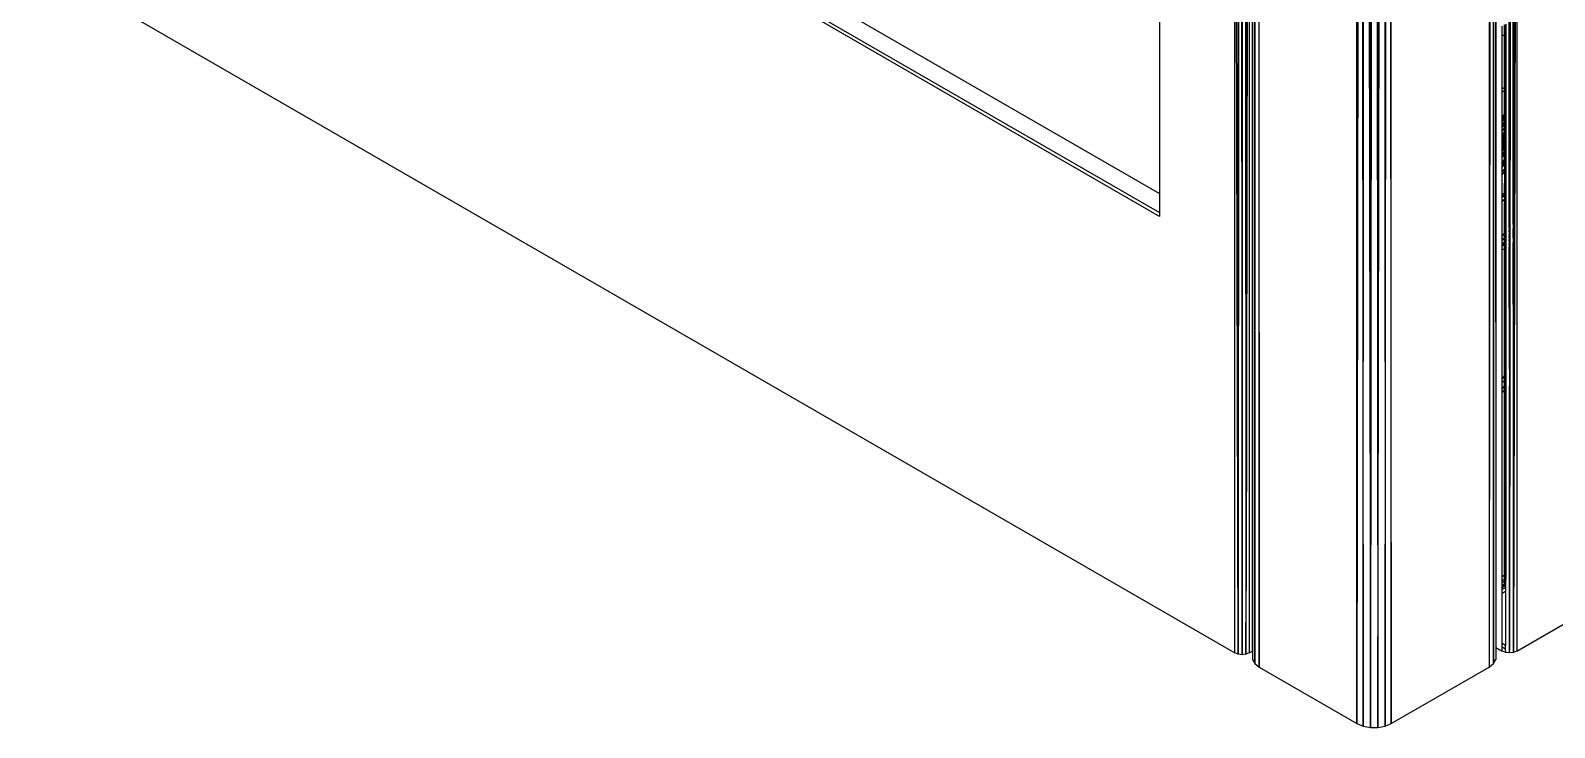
# Model space of a CAD drawing. Header units: inches. Extents: x 17 to 4615, y 5 to 3256.
# Drawn here: x 2554.7 to 2881, y 1524.2 to 1673.3 of the extents above; entities that cross this region are included whole.
import ezdxf

# ---------------------------------------------------------------- set-up
doc = ezdxf.new("R2010")
doc.units = ezdxf.units.IN
doc.header["$MEASUREMENT"] = 0

msp = doc.modelspace()

# ---------------------------------------------------------------- linework, layer by layer
for p, q in [((2838.69, 1525.02), (2838.69, 2259.86)), ((2839.42, 2259.44), (2838.69, 1525.02)), ((2839.42, 2259.44), (2840.01, 1524.46)), ((2840.01, 1524.46), (2840.3, 2258.93)), ((2840.3, 2258.93), (2841.55, 1524.17)), ((2841.55, 1524.17), (2841.3, 2258.36)), ((2842.37, 2257.74), (2841.55, 1524.17)), ((2842.37, 2257.74), (2843.18, 1524.17)), ((2843.43, 2257.13), (2843.18, 1524.17)), ((2843.18, 1524.17), (2844.43, 2256.55)), ((2844.43, 2256.55), (2844.73, 1524.46)), ((2844.73, 1524.46), (2845.31, 2256.04)), ((2845.31, 2256.04), (2846.04, 1525.02)), ((2846.04, 1525.02), (2846.04, 2255.62)), ((2814.93, 2241.59), (2814.92, 1553.51)), ((2816.3, 1540.5), (2816.24, 2242.66)), ((2816.3, 1540.5), (2816.65, 2242.94)), ((2816.34, 2242.63), (2816.3, 1540.5)), ((2816.65, 2242.94), (2816.8, 1537.86)), ((2816.8, 1537.86), (2817.14, 2243.29)), ((2817.18, 2243.33), (2817.76, 1537.1)), ((2817.76, 1537.1), (2817.76, 2243.53)), ((2866.97, 2243.53), (2866.97, 1537.1)), ((2867.58, 2243.18), (2866.97, 1537.1)), ((2867.58, 2243.18), (2867.93, 1537.86)), ((2867.93, 1537.86), (2868.07, 2242.9)), ((2868.07, 2242.9), (2868.43, 1541.32)), ((2868.39, 2242.72), (2868.43, 1541.32)), ((2868.5, 2242.65), (2868.43, 1541.32)), ((2813.24, 1539.85), (2813.23, 2240.68)), ((2813.65, 2240.84), (2813.24, 1539.85)), ((2813.65, 2240.84), (2814.08, 1539.75)), ((2814.08, 1539.75), (2814.51, 2241.29)), ((2814.08, 2241.04), (2814.08, 1539.75)), ((2814.51, 2241.29), (2814.92, 1553.51)), ((2812.85, 2228.86), (2813.24, 1539.85)), ((2814.95, 1553.49), (2815.32, 2230.28)), ((2872.59, 2229.27), (2872.2, 1540.25)), ((2871.82, 2183.17), (2871.36, 1540.83)), ((2872.91, 1540.53), (3519.63, 1913.91)), ((2815.64, 1891.22), (2814.95, 1553.49)), ((2815.64, 1891.22), (2815.64, 1540.12)), ((2872.91, 1851.81), (2872.2, 1540.25)), ((2872.91, 1851.81), (2872.91, 1540.53)), ((2812.53, 1540.12), (2812.53, 1820.28)), ((2813.24, 1539.85), (2812.53, 1820.28)), ((2571.54, 1768.25), (2796.4, 1638.43)), ((2796.4, 1633.53), (2570.84, 1763.76)), ((2571.54, 1764.17), (2796.4, 1634.35)), ((2554.72, 1688.97), (2812.53, 1540.12)), ((2796.4, 1676.8), (2796.4, 1638.43)), ((2869.8, 1672.39), (2869.8, 1674.27)), ((2870.25, 1672.14), (2870.24, 1674.53)), ((2870.44, 1674.64), (2870.44, 1672.02)), ((2870.52, 1674.68), (2870.52, 1671.98)), ((2871.28, 1671.54), (2871.28, 1675.12)), ((2871.36, 1675.17), (2871.36, 1671.5)), ((2872.12, 1671.05), (2872.12, 1675.61)), ((2872.2, 1671.01), (2872.2, 1675.66)), ((2870.25, 1672.14), (2869.8, 1672.39)), ((2869.8, 1660.88), (2869.8, 1672.39)), ((2870.3, 1672.11), (2870.25, 1672.14)), ((2870.27, 1661.15), (2870.25, 1672.14)), ((2870.44, 1672.02), (2870.3, 1672.11)), ((2870.3, 1661.17), (2870.3, 1672.11)), ((2870.52, 1671.98), (2870.44, 1672.02)), ((2870.44, 1672.02), (2870.45, 1661.26)), ((2870.52, 1671.98), (2870.52, 1661.29)), ((2871.28, 1661.74), (2871.28, 1671.54)), ((2871.36, 1671.5), (2871.28, 1671.54)), ((2871.36, 1671.5), (2871.36, 1661.78)), ((2872.2, 1671.01), (2872.12, 1671.05)), ((2872.13, 1662.22), (2872.12, 1671.05)), ((2872.2, 1662.27), (2872.2, 1671.01)), ((2870.27, 1661.15), (2869.8, 1660.88)), ((2869.8, 1660.23), (2869.8, 1660.88)), ((2870.3, 1661.17), (2870.27, 1661.15)), ((2870.27, 1660.5), (2870.27, 1661.15)), ((2870.45, 1661.26), (2870.3, 1661.17)), ((2870.3, 1660.51), (2870.3, 1661.17)), ((2870.52, 1661.29), (2870.45, 1661.26)), ((2870.45, 1661.26), (2870.45, 1660.6)), ((2870.52, 1661.29), (2870.52, 1660.64)), ((2871.36, 1661.78), (2871.28, 1661.74)), ((2871.28, 1661.08), (2871.28, 1661.74)), ((2871.28, 1661.08), (2871.36, 1661.13)), ((2871.29, 1656.88), (2871.28, 1661.08)), ((2871.36, 1661.78), (2871.36, 1661.13)), ((2871.36, 1661.13), (2871.36, 1656.98)), ((2872.2, 1662.27), (2872.13, 1662.22)), ((2872.13, 1661.57), (2872.13, 1662.22)), ((2872.13, 1661.57), (2872.2, 1661.61)), ((2872.13, 1658.09), (2872.13, 1661.57)), ((2872.2, 1661.61), (2872.2, 1662.27)), ((2872.2, 1658.19), (2872.2, 1661.61)), ((2869.8, 1660.23), (2870.27, 1660.5)), ((2869.8, 1654.74), (2869.8, 1660.23)), ((2870.27, 1660.5), (2870.3, 1660.51)), ((2870.3, 1655.46), (2870.27, 1660.5)), ((2870.3, 1660.51), (2870.45, 1660.6)), ((2870.3, 1655.46), (2870.3, 1660.51)), ((2870.45, 1660.6), (2870.52, 1660.64)), ((2870.45, 1660.6), (2870.45, 1655.68)), ((2870.52, 1660.64), (2870.52, 1655.77)), ((2872.13, 1658.09), (2872.2, 1658.19)), ((2872.2, 1658.11), (2872.13, 1658.01)), ((2872.13, 1658.01), (2872.13, 1658.09)), ((2872.13, 1657.38), (2872.13, 1658.01)), ((2872.13, 1657.38), (2872.2, 1657.48)), ((2872.2, 1658.11), (2872.2, 1658.19)), ((2872.2, 1657.48), (2872.2, 1658.11)), ((2872.2, 1657.24), (2872.2, 1657.48)), ((2869.8, 1654.74), (2870.28, 1655.43)), ((2870.28, 1655.34), (2869.8, 1654.64)), ((2869.8, 1654.64), (2869.8, 1654.74)), ((2869.8, 1654.04), (2870.28, 1654.73)), ((2869.8, 1654.04), (2869.8, 1654.64)), ((2869.8, 1653.8), (2870.28, 1654.49)), ((2870.28, 1655.43), (2870.3, 1655.46)), ((2870.3, 1655.36), (2870.28, 1655.43)), ((2870.3, 1655.36), (2870.28, 1655.34)), ((2870.28, 1654.73), (2870.28, 1655.34)), ((2870.28, 1654.73), (2870.45, 1654.98)), ((2870.28, 1654.49), (2870.45, 1654.74)), ((2870.28, 1654.49), (2870.28, 1654.73)), ((2870.29, 1653.89), (2870.28, 1654.49)), ((2870.3, 1655.46), (2870.45, 1655.68)), ((2870.45, 1655.59), (2870.3, 1655.36)), ((2870.45, 1655.68), (2870.52, 1655.77)), ((2870.52, 1655.68), (2870.45, 1655.59)), ((2870.45, 1655.68), (2870.45, 1655.59)), ((2870.45, 1655.59), (2870.45, 1654.98)), ((2870.45, 1654.98), (2870.52, 1655.07)), ((2870.45, 1654.98), (2870.45, 1654.74)), ((2870.45, 1654.74), (2870.52, 1654.82)), ((2870.45, 1654.74), (2870.45, 1654.13)), ((2870.52, 1654.22), (2870.45, 1654.13)), ((2870.52, 1655.77), (2870.52, 1655.68)), ((2870.52, 1655.68), (2870.52, 1655.07)), ((2870.52, 1655.07), (2870.52, 1654.82)), ((2870.52, 1654.82), (2870.52, 1654.22)), ((2870.52, 1654.22), (2870.52, 1653.59)), ((2871.29, 1656.88), (2871.36, 1656.98)), ((2871.36, 1656.89), (2871.29, 1656.79)), ((2871.29, 1656.79), (2871.29, 1656.88)), ((2871.29, 1656.17), (2871.29, 1656.79)), ((2871.29, 1656.17), (2871.36, 1656.27)), ((2871.29, 1655.93), (2871.29, 1656.17)), ((2871.29, 1655.93), (2871.36, 1656.03)), ((2871.29, 1655.34), (2871.29, 1655.93)), ((2871.36, 1655.44), (2871.29, 1655.34)), ((2871.29, 1654.7), (2871.29, 1655.34)), ((2871.29, 1654.7), (2871.36, 1654.8)), ((2871.29, 1653.95), (2871.29, 1654.7)), ((2871.36, 1656.98), (2871.36, 1656.89)), ((2871.36, 1656.89), (2871.36, 1656.27)), ((2871.36, 1656.27), (2871.36, 1656.03)), ((2871.36, 1656.03), (2871.36, 1655.44)), ((2871.36, 1655.44), (2871.36, 1654.8)), ((2871.36, 1654.8), (2871.36, 1654.06)), ((2872.13, 1657.15), (2872.13, 1657.38)), ((2872.13, 1657.15), (2872.2, 1657.24)), ((2872.13, 1656.56), (2872.13, 1657.15)), ((2872.2, 1656.66), (2872.13, 1656.56)), ((2872.13, 1655.91), (2872.13, 1656.56)), ((2872.13, 1655.91), (2872.2, 1656.01)), ((2872.13, 1655.18), (2872.13, 1655.91)), ((2872.13, 1655.18), (2872.2, 1655.28)), ((2872.13, 1654.42), (2872.13, 1655.18)), ((2872.2, 1654.51), (2872.13, 1654.42)), ((2872.13, 1654.07), (2872.13, 1654.42)), ((2872.13, 1654.07), (2872.2, 1654.16)), ((2872.2, 1656.66), (2872.2, 1657.24)), ((2872.2, 1656.01), (2872.2, 1656.66)), ((2872.2, 1655.28), (2872.2, 1656.01)), ((2872.2, 1654.51), (2872.2, 1655.28)), ((2872.2, 1654.16), (2872.2, 1654.51)), ((2872.2, 1654.04), (2872.2, 1654.16)), ((2869.8, 1653.8), (2869.8, 1654.04)), ((2870.29, 1653.89), (2869.8, 1653.18)), ((2869.8, 1653.18), (2869.8, 1653.8)), ((2869.8, 1652.56), (2870.29, 1653.26)), ((2869.8, 1652.56), (2869.8, 1653.18)), ((2869.8, 1651.79), (2869.8, 1652.56)), ((2869.8, 1651.79), (2870.29, 1652.5)), ((2869.8, 1651.17), (2869.8, 1651.79)), ((2869.8, 1650.71), (2870.29, 1651.42)), ((2869.8, 1650.57), (2870.29, 1651.28)), ((2869.8, 1651.17), (2869.92, 1651.23)), ((2869.92, 1651.23), (2869.8, 1651.07)), ((2869.8, 1651.07), (2869.8, 1651.17)), ((2869.8, 1650.71), (2869.8, 1651.07)), ((2870.29, 1651.77), (2869.92, 1651.23)), ((2869.92, 1651.23), (2870.29, 1651.45)), ((2870.19, 1650.73), (2870.29, 1650.89)), ((2870.45, 1654.13), (2870.29, 1653.89)), ((2870.29, 1653.26), (2870.29, 1653.89)), ((2870.29, 1653.26), (2870.45, 1653.5)), ((2870.29, 1652.5), (2870.29, 1653.26)), ((2870.29, 1652.5), (2870.45, 1652.74)), ((2870.29, 1651.77), (2870.29, 1652.5)), ((2870.46, 1652.01), (2870.29, 1651.77)), ((2870.29, 1651.45), (2870.29, 1651.77)), ((2870.29, 1651.28), (2870.46, 1651.52)), ((2870.29, 1651.45), (2870.33, 1651.47)), ((2870.29, 1651.42), (2870.29, 1651.45)), ((2870.29, 1651.28), (2870.29, 1651.42)), ((2870.29, 1650.89), (2870.29, 1651.28)), ((2870.29, 1650.89), (2870.46, 1651.13)), ((2870.46, 1650.89), (2870.29, 1650.79)), ((2870.46, 1650.89), (2870.29, 1650.65)), ((2870.29, 1650.79), (2870.29, 1650.89)), ((2870.33, 1651.47), (2870.46, 1651.65)), ((2870.33, 1651.47), (2870.46, 1651.52)), ((2870.45, 1654.13), (2870.45, 1653.5)), ((2870.45, 1653.5), (2870.52, 1653.59)), ((2870.45, 1653.5), (2870.45, 1652.74)), ((2870.45, 1652.74), (2870.52, 1652.83)), ((2870.45, 1652.74), (2870.46, 1652.01)), ((2870.52, 1652.09), (2870.46, 1652.01)), ((2870.46, 1652.01), (2870.46, 1651.65)), ((2870.46, 1651.65), (2870.52, 1651.74)), ((2870.46, 1651.65), (2870.46, 1651.54)), ((2870.46, 1651.54), (2870.52, 1651.58)), ((2870.46, 1651.52), (2870.46, 1651.54)), ((2870.46, 1651.52), (2870.46, 1651.13)), ((2870.46, 1651.13), (2870.52, 1651.21)), ((2870.46, 1651.13), (2870.46, 1650.89)), ((2870.52, 1650.98), (2870.46, 1650.89)), ((2870.52, 1650.92), (2870.46, 1650.89)), ((2870.46, 1650.89), (2870.46, 1650.57)), ((2870.52, 1653.59), (2870.52, 1652.83)), ((2870.52, 1652.83), (2870.52, 1652.09)), ((2870.52, 1652.09), (2870.52, 1651.74)), ((2870.52, 1651.58), (2870.52, 1651.74)), ((2870.52, 1651.58), (2870.52, 1651.21)), ((2870.52, 1651.21), (2870.52, 1650.98)), ((2870.52, 1650.98), (2870.52, 1650.92)), ((2870.52, 1650.92), (2870.52, 1650.65)), ((2871.29, 1653.95), (2871.36, 1654.06)), ((2871.29, 1653.2), (2871.29, 1653.95)), ((2871.36, 1653.3), (2871.29, 1653.2)), ((2871.29, 1652.85), (2871.29, 1653.2)), ((2871.29, 1652.85), (2871.36, 1652.95)), ((2871.29, 1652.72), (2871.29, 1652.85)), ((2871.29, 1652.72), (2871.36, 1652.82)), ((2871.29, 1652.34), (2871.29, 1652.72)), ((2871.29, 1652.34), (2871.36, 1652.44)), ((2871.29, 1652.09), (2871.29, 1652.34)), ((2871.36, 1652.18), (2871.29, 1652.09)), ((2871.29, 1652.02), (2871.29, 1652.09)), ((2871.29, 1652.02), (2871.36, 1652.06)), ((2871.29, 1651.76), (2871.29, 1652.02)), ((2871.36, 1651.86), (2871.29, 1651.76)), ((2871.29, 1651.52), (2871.29, 1651.76)), ((2871.29, 1651.52), (2871.36, 1651.62)), ((2871.29, 1651.37), (2871.29, 1651.52)), ((2871.36, 1651.41), (2871.29, 1651.37)), ((2871.29, 1651.02), (2871.29, 1651.37)), ((2871.29, 1651.02), (2871.36, 1651.11)), ((2871.29, 1650.8), (2871.29, 1651.02)), ((2871.36, 1654.06), (2871.36, 1653.3)), ((2871.36, 1653.3), (2871.36, 1652.95)), ((2871.36, 1652.95), (2871.36, 1652.82)), ((2871.36, 1652.82), (2871.36, 1652.44)), ((2871.36, 1652.44), (2871.36, 1652.18)), ((2871.36, 1652.18), (2871.36, 1652.06)), ((2871.36, 1652.06), (2871.36, 1651.86)), ((2871.36, 1651.86), (2871.36, 1651.62)), ((2871.36, 1651.41), (2871.36, 1651.62)), ((2871.36, 1651.41), (2871.36, 1651.11)), ((2871.36, 1651.11), (2871.36, 1650.84)), ((2872.13, 1653.94), (2872.13, 1654.07)), ((2872.13, 1653.94), (2872.2, 1654.04)), ((2872.13, 1653.57), (2872.13, 1653.94)), ((2872.13, 1653.57), (2872.2, 1653.67)), ((2872.13, 1653.29), (2872.13, 1653.57)), ((2872.2, 1653.39), (2872.13, 1653.29)), ((2872.13, 1652.98), (2872.13, 1653.29)), ((2872.2, 1653.07), (2872.13, 1652.98)), ((2872.13, 1652.73), (2872.13, 1652.98)), ((2872.13, 1652.73), (2872.2, 1652.83)), ((2872.13, 1652.58), (2872.13, 1652.73)), ((2872.2, 1652.68), (2872.13, 1652.58)), ((2872.13, 1652.51), (2872.13, 1652.58)), ((2872.13, 1652.51), (2872.2, 1652.55)), ((2872.13, 1652.23), (2872.13, 1652.51)), ((2872.13, 1652.23), (2872.2, 1652.33)), ((2872.13, 1651.86), (2872.13, 1652.23)), ((2872.13, 1651.86), (2872.2, 1651.95)), ((2872.2, 1651.9), (2872.13, 1651.86)), ((2872.2, 1651.87), (2872.13, 1651.77)), ((2872.13, 1651.77), (2872.13, 1651.86)), ((2872.13, 1651.39), (2872.13, 1651.77)), ((2872.2, 1651.48), (2872.13, 1651.39)), ((2872.13, 1651.29), (2872.13, 1651.39)), ((2872.2, 1651.32), (2872.13, 1651.29)), ((2872.13, 1651.11), (2872.13, 1651.29)), ((2872.13, 1651.11), (2872.2, 1651.15)), ((2872.13, 1651.02), (2872.13, 1651.11)), ((2872.2, 1651.06), (2872.13, 1651.02)), ((2872.13, 1650.94), (2872.2, 1651.06)), ((2872.13, 1650.94), (2872.13, 1651.02)), ((2872.2, 1650.99), (2872.13, 1650.9)), ((2872.13, 1650.9), (2872.13, 1650.94)), ((2872.13, 1650.63), (2872.13, 1650.9)), ((2872.2, 1653.67), (2872.2, 1654.04)), ((2872.2, 1653.39), (2872.2, 1653.67)), ((2872.2, 1653.07), (2872.2, 1653.39)), ((2872.2, 1652.83), (2872.2, 1653.07)), ((2872.2, 1652.68), (2872.2, 1652.83)), ((2872.2, 1652.55), (2872.2, 1652.68)), ((2872.2, 1652.33), (2872.2, 1652.55)), ((2872.2, 1651.95), (2872.2, 1652.33)), ((2872.2, 1651.9), (2872.2, 1651.95)), ((2872.2, 1651.87), (2872.2, 1651.9)), ((2872.2, 1651.48), (2872.2, 1651.87)), ((2872.2, 1651.32), (2872.2, 1651.48)), ((2872.2, 1651.15), (2872.2, 1651.32)), ((2872.2, 1651.06), (2872.2, 1651.15)), ((2872.2, 1650.99), (2872.2, 1651.06)), ((2872.2, 1650.67), (2872.2, 1650.99)), ((2869.8, 1650.17), (2870.19, 1650.73)), ((2870.19, 1650.73), (2869.8, 1650.51)), ((2869.8, 1650.57), (2869.8, 1650.71)), ((2870.29, 1650.65), (2869.8, 1649.94)), ((2869.8, 1650.51), (2869.8, 1650.57)), ((2869.8, 1650.17), (2869.8, 1650.51)), ((2869.8, 1649.94), (2869.8, 1650.17)), ((2870.17, 1650.15), (2869.8, 1649.94)), ((2869.8, 1649.76), (2869.8, 1649.94)), ((2869.8, 1649.38), (2870.14, 1649.87)), ((2869.8, 1649.76), (2869.96, 1649.85)), ((2869.8, 1649.67), (2869.8, 1649.76)), ((2869.86, 1649.7), (2869.8, 1649.67)), ((2869.86, 1649.7), (2869.8, 1649.63)), ((2869.8, 1649.63), (2869.8, 1649.67)), ((2869.8, 1649.38), (2869.8, 1649.63)), ((2869.8, 1649.29), (2869.8, 1649.38)), ((2869.8, 1649.29), (2869.89, 1649.34)), ((2869.89, 1649.34), (2869.8, 1649.21)), ((2869.8, 1649.21), (2869.8, 1649.29)), ((2869.8, 1649.08), (2870.03, 1649.21)), ((2869.8, 1648.89), (2870.03, 1649.21)), ((2869.8, 1649.08), (2869.8, 1649.21)), ((2869.8, 1648.89), (2870.2, 1649.12)), ((2869.8, 1648.89), (2869.8, 1649.08)), ((2870.2, 1648.98), (2869.8, 1648.4)), ((2869.8, 1648.78), (2870.07, 1648.94)), ((2869.8, 1648.78), (2869.8, 1648.89)), ((2869.8, 1648.75), (2870.03, 1648.88)), ((2869.8, 1648.55), (2870.03, 1648.88)), ((2869.8, 1648.75), (2869.8, 1648.78)), ((2869.8, 1648.55), (2869.8, 1648.75)), ((2870.3, 1648.74), (2869.8, 1648.03)), ((2869.8, 1648.4), (2869.8, 1648.55)), ((2869.8, 1648.03), (2869.8, 1648.4)), ((2869.8, 1647.58), (2870.3, 1648.3)), ((2870.3, 1648.23), (2869.8, 1647.52)), ((2869.8, 1647.58), (2869.8, 1648.03)), ((2870.14, 1649.87), (2869.86, 1649.7)), ((2869.96, 1649.85), (2869.86, 1649.7)), ((2870.29, 1649.92), (2869.89, 1649.34)), ((2869.89, 1649.34), (2870.29, 1649.57)), ((2870.17, 1650.15), (2869.96, 1649.85)), ((2869.96, 1649.85), (2870.24, 1650.01)), ((2870.03, 1649.21), (2870.29, 1649.57)), ((2870.03, 1649.21), (2870.29, 1649.36)), ((2870.03, 1648.88), (2870.2, 1648.98)), ((2870.03, 1648.88), (2870.07, 1648.94)), ((2870.07, 1648.94), (2870.2, 1649.12)), ((2870.07, 1648.94), (2870.24, 1649.04)), ((2870.14, 1649.87), (2870.24, 1650.01)), ((2870.29, 1649.96), (2870.14, 1649.87)), ((2870.29, 1650.33), (2870.17, 1650.15)), ((2870.29, 1650.22), (2870.17, 1650.15)), ((2870.29, 1650.79), (2870.19, 1650.73)), ((2870.2, 1649.12), (2870.29, 1649.25)), ((2870.2, 1649.12), (2870.29, 1649.17)), ((2870.24, 1649.04), (2870.2, 1648.98)), ((2870.2, 1648.98), (2870.29, 1649.03)), ((2870.24, 1650.01), (2870.29, 1650.04)), ((2870.29, 1649.11), (2870.24, 1649.04)), ((2870.24, 1649.04), (2870.29, 1649.07)), ((2870.29, 1650.65), (2870.29, 1650.79)), ((2870.29, 1650.33), (2870.29, 1650.65)), ((2870.46, 1650.57), (2870.29, 1650.33)), ((2870.29, 1650.22), (2870.29, 1650.33)), ((2870.46, 1650.32), (2870.29, 1650.22)), ((2870.29, 1650.09), (2870.46, 1650.32)), ((2870.29, 1650.09), (2870.29, 1650.22)), ((2870.29, 1650.04), (2870.46, 1650.14)), ((2870.29, 1650.04), (2870.29, 1650.09)), ((2870.29, 1649.96), (2870.29, 1650.04)), ((2870.33, 1649.98), (2870.29, 1649.96)), ((2870.29, 1649.96), (2870.29, 1649.92)), ((2870.29, 1649.57), (2870.29, 1649.92)), ((2870.29, 1649.57), (2870.46, 1649.82)), ((2870.29, 1649.57), (2870.46, 1649.67)), ((2870.29, 1649.36), (2870.29, 1649.57)), ((2870.29, 1649.36), (2870.43, 1649.44)), ((2870.29, 1649.25), (2870.43, 1649.44)), ((2870.29, 1649.25), (2870.29, 1649.36)), ((2870.29, 1649.17), (2870.29, 1649.25)), ((2870.29, 1649.17), (2870.36, 1649.21)), ((2870.36, 1649.21), (2870.29, 1649.11)), ((2870.29, 1649.11), (2870.29, 1649.17)), ((2870.29, 1649.07), (2870.46, 1649.16)), ((2870.29, 1649.03), (2870.46, 1649.12)), ((2870.29, 1649.07), (2870.29, 1649.11)), ((2870.29, 1649.03), (2870.29, 1649.07)), ((2870.3, 1648.74), (2870.29, 1649.03)), ((2870.46, 1648.98), (2870.3, 1648.74)), ((2870.3, 1648.3), (2870.3, 1648.74)), ((2870.3, 1648.3), (2870.46, 1648.53)), ((2870.46, 1648.47), (2870.3, 1648.23)), ((2870.3, 1648.23), (2870.3, 1648.3)), ((2870.3, 1647.45), (2870.3, 1648.23)), ((2870.3, 1647.45), (2870.46, 1647.68)), ((2870.46, 1650.14), (2870.33, 1649.98)), ((2870.46, 1650.05), (2870.33, 1649.98)), ((2870.46, 1649.35), (2870.36, 1649.21)), ((2870.36, 1649.21), (2870.46, 1649.26)), ((2870.43, 1649.44), (2870.46, 1649.46)), ((2870.52, 1650.65), (2870.46, 1650.57)), ((2870.46, 1650.57), (2870.46, 1650.32)), ((2870.46, 1650.32), (2870.52, 1650.41)), ((2870.52, 1650.35), (2870.46, 1650.32)), ((2870.46, 1650.32), (2870.46, 1650.14)), ((2870.52, 1650.24), (2870.46, 1650.14)), ((2870.46, 1650.14), (2870.52, 1650.17)), ((2870.46, 1650.14), (2870.46, 1650.05)), ((2870.52, 1650.08), (2870.46, 1650.05)), ((2870.46, 1650.05), (2870.46, 1649.82)), ((2870.46, 1649.82), (2870.52, 1649.9)), ((2870.46, 1649.82), (2870.46, 1649.67)), ((2870.46, 1649.67), (2870.52, 1649.7)), ((2870.46, 1649.67), (2870.46, 1649.46)), ((2870.46, 1649.46), (2870.52, 1649.56)), ((2870.46, 1649.46), (2870.52, 1649.49)), ((2870.46, 1649.46), (2870.46, 1649.35)), ((2870.52, 1649.43), (2870.46, 1649.35)), ((2870.46, 1649.35), (2870.46, 1649.26)), ((2870.46, 1649.26), (2870.52, 1649.3)), ((2870.46, 1649.26), (2870.46, 1649.16)), ((2870.46, 1649.16), (2870.52, 1649.19)), ((2870.46, 1649.12), (2870.52, 1649.16)), ((2870.46, 1649.16), (2870.46, 1649.12)), ((2870.46, 1649.12), (2870.46, 1648.98)), ((2870.52, 1649.06), (2870.46, 1648.98)), ((2870.46, 1648.98), (2870.46, 1648.53)), ((2870.46, 1648.53), (2870.52, 1648.61)), ((2870.52, 1648.55), (2870.46, 1648.47)), ((2870.46, 1648.53), (2870.46, 1648.47)), ((2870.46, 1648.47), (2870.46, 1647.68)), ((2870.46, 1647.68), (2870.52, 1647.77)), ((2870.46, 1647.68), (2870.46, 1647.54)), ((2870.52, 1647.62), (2870.46, 1647.54)), ((2870.52, 1650.65), (2870.52, 1650.41)), ((2870.52, 1650.41), (2870.52, 1650.35)), ((2870.52, 1650.35), (2870.52, 1650.24)), ((2870.52, 1650.24), (2870.52, 1650.17)), ((2870.52, 1650.17), (2870.52, 1650.08)), ((2870.52, 1650.08), (2870.52, 1649.9)), ((2870.52, 1649.9), (2870.52, 1649.7)), ((2870.52, 1649.7), (2870.52, 1649.56)), ((2870.52, 1649.56), (2870.52, 1649.49)), ((2870.52, 1649.49), (2870.52, 1649.43)), ((2870.52, 1649.43), (2870.52, 1649.3)), ((2870.52, 1649.3), (2870.52, 1649.19)), ((2870.52, 1649.19), (2870.52, 1649.16)), ((2870.52, 1649.16), (2870.52, 1649.06)), ((2870.52, 1649.06), (2870.52, 1648.61)), ((2870.52, 1648.61), (2870.52, 1648.55)), ((2870.52, 1648.55), (2870.52, 1647.77)), ((2870.52, 1647.77), (2870.52, 1647.62)), ((2870.52, 1647.62), (2870.52, 1647.25)), ((2871.36, 1650.84), (2871.29, 1650.8)), ((2871.29, 1650.66), (2871.29, 1650.8)), ((2871.29, 1650.66), (2871.36, 1650.76)), ((2871.29, 1650.62), (2871.29, 1650.66)), ((2871.29, 1650.62), (2871.36, 1650.66)), ((2871.29, 1650.62), (2871.29, 1650.53)), ((2871.36, 1650.57), (2871.29, 1650.53)), ((2871.29, 1650.17), (2871.29, 1650.53)), ((2871.36, 1650.27), (2871.29, 1650.17)), ((2871.29, 1650.17), (2871.36, 1650.19)), ((2871.29, 1650.17), (2871.29, 1649.94)), ((2871.29, 1649.94), (2871.36, 1649.98)), ((2871.29, 1649.75), (2871.29, 1649.94)), ((2871.36, 1649.78), (2871.29, 1649.67)), ((2871.29, 1649.75), (2871.32, 1649.76)), ((2871.29, 1649.67), (2871.29, 1649.75)), ((2871.29, 1649.64), (2871.36, 1649.68)), ((2871.29, 1649.64), (2871.29, 1649.67)), ((2871.29, 1649.61), (2871.29, 1649.64)), ((2871.29, 1649.61), (2871.36, 1649.64)), ((2871.29, 1648.87), (2871.29, 1649.61)), ((2871.29, 1648.87), (2871.36, 1648.97)), ((2871.29, 1648.76), (2871.29, 1648.87)), ((2871.36, 1648.85), (2871.29, 1648.76)), ((2871.29, 1648.37), (2871.29, 1648.76)), ((2871.36, 1648.46), (2871.29, 1648.37)), ((2871.29, 1647.28), (2871.29, 1648.37)), ((2871.32, 1649.76), (2871.36, 1649.82)), ((2871.32, 1649.76), (2871.36, 1649.78)), ((2871.36, 1650.84), (2871.36, 1650.76)), ((2871.36, 1650.76), (2871.36, 1650.66)), ((2871.36, 1650.66), (2871.36, 1650.57)), ((2871.36, 1650.57), (2871.36, 1650.27)), ((2871.36, 1650.27), (2871.36, 1650.19)), ((2871.36, 1650.19), (2871.36, 1649.98)), ((2871.36, 1649.98), (2871.36, 1649.82)), ((2871.36, 1649.82), (2871.36, 1649.78)), ((2871.36, 1649.78), (2871.36, 1649.68)), ((2871.36, 1649.68), (2871.36, 1649.64)), ((2871.36, 1649.64), (2871.36, 1648.97)), ((2871.36, 1648.97), (2871.36, 1648.85)), ((2871.36, 1648.85), (2871.36, 1648.46)), ((2871.36, 1648.46), (2871.36, 1647.38)), ((2872.13, 1650.63), (2872.2, 1650.67)), ((2872.13, 1650.43), (2872.13, 1650.63)), ((2872.13, 1650.43), (2872.2, 1650.47)), ((2872.13, 1650.23), (2872.13, 1650.43)), ((2872.13, 1650.23), (2872.2, 1650.27)), ((2872.13, 1650.13), (2872.13, 1650.23)), ((2872.13, 1650.13), (2872.2, 1650.17)), ((2872.13, 1650.09), (2872.13, 1650.13)), ((2872.13, 1650.09), (2872.2, 1650.13)), ((2872.13, 1649.99), (2872.13, 1650.09)), ((2872.2, 1650.08), (2872.13, 1649.99)), ((2872.14, 1649.58), (2872.13, 1649.99)), ((2872.2, 1649.68), (2872.14, 1649.58)), ((2872.14, 1648.47), (2872.14, 1649.58)), ((2872.2, 1648.56), (2872.14, 1648.47)), ((2872.14, 1648.3), (2872.14, 1648.47)), ((2872.2, 1648.39), (2872.14, 1648.3)), ((2872.14, 1647.92), (2872.14, 1648.3)), ((2872.14, 1647.92), (2872.2, 1648.01)), ((2872.14, 1647.39), (2872.14, 1647.92)), ((2872.2, 1650.47), (2872.2, 1650.67)), ((2872.2, 1650.27), (2872.2, 1650.47)), ((2872.2, 1650.17), (2872.2, 1650.27)), ((2872.2, 1650.13), (2872.2, 1650.17)), ((2872.2, 1650.08), (2872.2, 1650.13)), ((2872.2, 1649.68), (2872.2, 1650.08)), ((2872.2, 1648.56), (2872.2, 1649.68)), ((2872.2, 1648.39), (2872.2, 1648.56)), ((2872.2, 1648.01), (2872.2, 1648.39)), ((2872.2, 1647.48), (2872.2, 1648.01)), ((2869.8, 1647.52), (2869.8, 1647.58)), ((2869.8, 1646.75), (2869.8, 1647.52)), ((2869.8, 1646.75), (2870.3, 1647.45)), ((2870.3, 1647.3), (2869.8, 1646.58)), ((2870.3, 1646.94), (2869.8, 1646.23)), ((2869.8, 1646.58), (2869.8, 1646.75)), ((2869.8, 1646.23), (2869.8, 1646.58)), ((2869.8, 1645.18), (2869.8, 1646.23)), ((2870.3, 1645.89), (2869.8, 1645.18)), ((2870.3, 1645.7), (2869.8, 1644.99)), ((2869.8, 1644.56), (2870.3, 1645.28)), ((2869.8, 1644.99), (2869.8, 1645.18)), ((2869.8, 1644.56), (2869.8, 1644.99)), ((2869.8, 1644.03), (2870.3, 1644.75)), ((2869.8, 1644.03), (2869.8, 1644.56)), ((2870.46, 1647.54), (2870.3, 1647.3)), ((2870.3, 1647.3), (2870.3, 1647.45)), ((2870.3, 1646.94), (2870.3, 1647.3)), ((2870.46, 1647.17), (2870.3, 1646.94)), ((2870.3, 1645.89), (2870.3, 1646.94)), ((2870.46, 1646.11), (2870.3, 1645.89)), ((2870.46, 1645.92), (2870.3, 1645.7)), ((2870.3, 1645.7), (2870.3, 1645.89)), ((2870.3, 1645.28), (2870.3, 1645.7)), ((2870.3, 1645.28), (2870.46, 1645.51)), ((2870.3, 1644.75), (2870.3, 1645.28)), ((2870.3, 1644.75), (2870.46, 1644.97)), ((2870.31, 1643.73), (2870.3, 1644.75)), ((2870.46, 1647.54), (2870.46, 1647.17)), ((2870.52, 1647.25), (2870.46, 1647.17)), ((2870.46, 1647.17), (2870.46, 1646.11)), ((2870.52, 1646.19), (2870.46, 1646.11)), ((2870.46, 1646.11), (2870.46, 1645.92)), ((2870.52, 1646), (2870.46, 1645.92)), ((2870.46, 1645.92), (2870.46, 1645.51)), ((2870.46, 1645.51), (2870.52, 1645.59)), ((2870.46, 1645.51), (2870.46, 1644.97)), ((2870.46, 1644.97), (2870.52, 1645.05)), ((2870.46, 1644.97), (2870.46, 1643.95)), ((2870.52, 1647.25), (2870.52, 1646.19)), ((2870.52, 1646.19), (2870.52, 1646)), ((2870.52, 1646), (2870.52, 1645.59)), ((2870.52, 1645.59), (2870.52, 1645.05)), ((2870.52, 1645.05), (2870.52, 1644.03)), ((2871.36, 1647.38), (2871.29, 1647.28)), ((2871.29, 1647.1), (2871.29, 1647.28)), ((2871.36, 1647.2), (2871.29, 1647.1)), ((2871.29, 1646.71), (2871.29, 1647.1)), ((2871.29, 1646.71), (2871.36, 1646.8)), ((2871.29, 1646.17), (2871.29, 1646.71)), ((2871.29, 1646.17), (2871.36, 1646.27)), ((2871.29, 1645.13), (2871.29, 1646.17)), ((2871.29, 1645.13), (2871.36, 1645.22)), ((2871.29, 1644.59), (2871.29, 1645.13)), ((2871.29, 1644.59), (2871.36, 1644.68)), ((2871.3, 1638.51), (2871.29, 1644.59)), ((2871.36, 1647.38), (2871.36, 1647.2)), ((2871.36, 1647.2), (2871.36, 1646.8)), ((2871.36, 1646.8), (2871.36, 1646.27)), ((2871.36, 1646.27), (2871.36, 1645.22)), ((2871.36, 1645.22), (2871.36, 1644.68)), ((2871.36, 1644.68), (2871.36, 1638.55)), ((2872.14, 1647.39), (2872.2, 1647.48)), ((2872.14, 1646.32), (2872.14, 1647.39)), ((2872.14, 1646.32), (2872.2, 1646.41)), ((2872.14, 1645.8), (2872.14, 1646.32)), ((2872.14, 1645.8), (2872.2, 1645.89)), ((2872.14, 1639), (2872.14, 1645.8)), ((2872.2, 1646.41), (2872.2, 1647.48)), ((2872.2, 1645.89), (2872.2, 1646.41)), ((2872.2, 1639.03), (2872.2, 1645.89)), ((2869.8, 1643.02), (2869.8, 1644.03)), ((2869.8, 1643.02), (2870.31, 1643.73)), ((2869.8, 1642.44), (2870.31, 1643.17)), ((2869.8, 1642.44), (2869.8, 1643.02)), ((2869.8, 1638.51), (2869.8, 1642.44)), ((2870.3, 1638.22), (2870.31, 1643.17)), ((2870.31, 1643.73), (2870.46, 1643.95)), ((2870.31, 1643.17), (2870.31, 1643.73)), ((2870.31, 1643.17), (2870.46, 1643.39)), ((2870.46, 1643.95), (2870.52, 1644.03)), ((2870.46, 1643.95), (2870.46, 1643.39)), ((2870.46, 1643.39), (2870.52, 1643.47)), ((2870.46, 1643.39), (2870.46, 1638.03)), ((2870.52, 1644.03), (2870.52, 1643.47)), ((2870.52, 1643.47), (2870.52, 1638.06)), ((2796.4, 1638.43), (2796.4, 1634.35)), ((2869.8, 1638.51), (2870.3, 1638.22)), ((2869.8, 1637.94), (2869.8, 1638.51)), ((2870.3, 1638.22), (2869.8, 1637.94)), ((2869.8, 1637.6), (2869.8, 1637.94)), ((2870.3, 1637.93), (2869.8, 1637.6)), ((2870.32, 1637.9), (2869.8, 1637.6)), ((2870.3, 1638.22), (2870.3, 1637.93)), ((2870.46, 1638.03), (2870.3, 1637.93)), ((2870.38, 1637.93), (2870.3, 1637.93)), ((2870.32, 1637.9), (2870.3, 1637.93)), ((2870.38, 1637.93), (2870.32, 1637.9)), ((2870.32, 1637.26), (2870.32, 1637.9)), ((2870.46, 1637.98), (2870.38, 1637.93)), ((2870.46, 1637.93), (2870.38, 1637.93)), ((2870.52, 1638.06), (2870.46, 1638.03)), ((2870.46, 1638.03), (2870.46, 1637.98)), ((2870.52, 1638.01), (2870.46, 1637.98)), ((2870.46, 1637.98), (2870.46, 1637.93)), ((2870.52, 1637.92), (2870.46, 1637.93)), ((2870.46, 1637.93), (2870.46, 1637.34)), ((2870.52, 1638.06), (2870.52, 1638.01)), ((2870.52, 1638.01), (2870.52, 1637.92)), ((2870.52, 1637.92), (2870.52, 1637.37)), ((2871.36, 1638.55), (2871.3, 1638.51)), ((2871.3, 1638.46), (2871.3, 1638.51)), ((2871.36, 1638.5), (2871.3, 1638.46)), ((2871.3, 1638.26), (2871.3, 1638.46)), ((2871.3, 1638.26), (2871.36, 1638.29)), ((2871.3, 1637.82), (2871.3, 1638.26)), ((2871.3, 1637.82), (2871.36, 1637.86)), ((2871.3, 1637.65), (2871.3, 1637.82)), ((2871.36, 1638.55), (2871.36, 1638.5)), ((2871.36, 1638.5), (2871.36, 1638.29)), ((2871.36, 1638.29), (2871.36, 1637.86)), ((2871.36, 1637.86), (2871.36, 1637.61)), ((2872.2, 1639.03), (2872.14, 1639)), ((2872.14, 1638.95), (2872.14, 1639)), ((2872.2, 1638.98), (2872.14, 1638.95)), ((2872.14, 1638.75), (2872.14, 1638.95)), ((2872.14, 1638.75), (2872.2, 1638.78)), ((2872.14, 1638.31), (2872.14, 1638.75)), ((2872.14, 1638.31), (2872.2, 1638.34)), ((2872.14, 1638.06), (2872.14, 1638.31)), ((2872.14, 1638.06), (2872.2, 1638.1)), ((2872.14, 1637.16), (2872.14, 1638.06)), ((2872.2, 1638.98), (2872.2, 1639.03)), ((2872.2, 1638.78), (2872.2, 1638.98)), ((2872.2, 1638.34), (2872.2, 1638.78)), ((2872.2, 1638.1), (2872.2, 1638.34)), ((2872.2, 1637.13), (2872.2, 1638.1)), ((2869.8, 1636.96), (2869.8, 1637.6)), ((2869.8, 1636.96), (2870.32, 1637.26)), ((2869.8, 1636.71), (2870.3, 1637)), ((2869.8, 1636.71), (2869.8, 1636.96)), ((2869.8, 1629.23), (2869.8, 1636.71)), ((2870.3, 1637), (2870.32, 1637.01)), ((2870.32, 1636.55), (2870.3, 1637)), ((2870.3, 1636.43), (2870.32, 1636.44)), ((2870.3, 1629.94), (2870.3, 1636.43)), ((2870.33, 1629.99), (2870.3, 1636.43)), ((2870.32, 1637.26), (2870.46, 1637.34)), ((2870.32, 1637.01), (2870.32, 1637.26)), ((2870.32, 1637.01), (2870.46, 1637.09)), ((2870.32, 1636.55), (2870.36, 1636.76)), ((2870.32, 1636.44), (2870.32, 1636.55)), ((2870.46, 1636.52), (2870.32, 1636.44)), ((2870.36, 1636.76), (2870.46, 1636.88)), ((2870.36, 1636.76), (2870.46, 1636.82)), ((2870.46, 1637.34), (2870.52, 1637.37)), ((2870.46, 1637.34), (2870.46, 1637.09)), ((2870.46, 1637.09), (2870.52, 1637.13)), ((2870.46, 1637.09), (2870.46, 1636.88)), ((2870.46, 1636.88), (2870.52, 1636.94)), ((2870.46, 1636.88), (2870.46, 1636.82)), ((2870.46, 1636.82), (2870.52, 1636.85)), ((2870.46, 1636.82), (2870.46, 1636.52)), ((2870.52, 1636.55), (2870.46, 1636.52)), ((2870.46, 1636.52), (2870.47, 1630.19)), ((2870.52, 1637.37), (2870.52, 1637.13)), ((2870.52, 1637.13), (2870.52, 1636.94)), ((2870.52, 1636.94), (2870.52, 1636.85)), ((2870.52, 1636.85), (2870.52, 1636.55)), ((2870.52, 1636.55), (2870.52, 1630.26)), ((2871.36, 1637.61), (2871.3, 1637.65)), ((2871.3, 1637.58), (2871.3, 1637.65)), ((2871.3, 1637.58), (2871.36, 1637.61)), ((2871.3, 1637.41), (2871.3, 1637.58)), ((2871.3, 1637.41), (2871.36, 1637.45)), ((2871.3, 1637.31), (2871.3, 1637.41)), ((2871.36, 1637.34), (2871.3, 1637.31)), ((2871.3, 1637.01), (2871.3, 1637.31)), ((2871.36, 1637.04), (2871.3, 1637.01)), ((2871.3, 1636.83), (2871.3, 1637.01)), ((2871.3, 1636.83), (2871.36, 1636.79)), ((2871.3, 1631.39), (2871.3, 1636.83)), ((2871.36, 1637.61), (2871.36, 1637.45)), ((2871.36, 1637.45), (2871.36, 1637.34)), ((2871.36, 1637.34), (2871.36, 1637.04)), ((2871.36, 1637.04), (2871.36, 1636.79)), ((2871.36, 1636.79), (2871.36, 1631.47)), ((2872.2, 1637.13), (2872.14, 1637.16)), ((2872.14, 1636.34), (2872.14, 1637.16)), ((2872.14, 1636.34), (2872.2, 1636.31)), ((2872.15, 1632.6), (2872.14, 1636.34)), ((2872.2, 1636.31), (2872.2, 1637.13)), ((2872.2, 1632.68), (2872.2, 1636.31)), ((2796.4, 1634.35), (2796.4, 1633.53)), ((2871.3, 1631.39), (2871.36, 1631.47)), ((2871.33, 1630.61), (2871.3, 1631.39)), ((2871.36, 1631.47), (2871.36, 1630.65)), ((2872.15, 1632.6), (2872.2, 1632.68)), ((2872.15, 1631.81), (2872.15, 1632.6)), ((2872.2, 1631.86), (2872.15, 1631.81)), ((2872.15, 1631.81), (2872.15, 1630.95)), ((2872.2, 1631.86), (2872.2, 1632.68)), ((2872.2, 1631.02), (2872.2, 1631.86)), ((2869.8, 1629.23), (2870.3, 1629.94)), ((2869.8, 1628.53), (2869.8, 1629.23)), ((2869.8, 1628.53), (2869.92, 1628.6)), ((2869.8, 1627.73), (2869.8, 1628.53)), ((2870.3, 1629.13), (2869.92, 1628.6)), ((2869.92, 1628.6), (2870.3, 1628.79)), ((2870.3, 1629.94), (2870.33, 1629.99)), ((2870.3, 1629.13), (2870.3, 1629.94)), ((2870.34, 1629.19), (2870.3, 1629.13)), ((2870.3, 1628.79), (2870.3, 1629.13)), ((2870.3, 1628.79), (2870.34, 1628.81)), ((2870.3, 1628.02), (2870.3, 1628.79)), ((2870.34, 1628.04), (2870.3, 1628.02)), ((2870.33, 1629.99), (2870.47, 1630.19)), ((2870.34, 1629.19), (2870.33, 1629.99)), ((2870.47, 1629.38), (2870.34, 1629.19)), ((2870.34, 1628.81), (2870.34, 1629.19)), ((2870.34, 1628.81), (2870.47, 1628.88)), ((2870.34, 1628.04), (2870.34, 1628.81)), ((2870.47, 1628.12), (2870.34, 1628.04)), ((2870.34, 1627.88), (2870.47, 1628.07)), ((2870.34, 1627.88), (2870.34, 1628.04)), ((2870.47, 1630.19), (2870.52, 1630.26)), ((2870.47, 1630.19), (2870.47, 1629.38)), ((2870.52, 1629.45), (2870.47, 1629.38)), ((2870.47, 1629.38), (2870.47, 1628.88)), ((2870.47, 1628.88), (2870.52, 1628.9)), ((2870.47, 1628.88), (2870.47, 1628.12)), ((2870.52, 1628.14), (2870.47, 1628.12)), ((2870.47, 1628.07), (2870.47, 1628.12)), ((2870.47, 1628.07), (2870.47, 1626.68)), ((2870.52, 1630.26), (2870.52, 1629.45)), ((2870.52, 1629.45), (2870.52, 1628.9)), ((2870.52, 1628.9), (2870.52, 1628.14)), ((2870.52, 1628.14), (2870.52, 1626.71)), ((2871.33, 1630.61), (2871.3, 1630.57)), ((2871.33, 1629.77), (2871.3, 1630.57)), ((2871.3, 1629.73), (2871.33, 1629.77)), ((2871.33, 1629.28), (2871.3, 1629.73)), ((2871.3, 1629.26), (2871.36, 1629.31)), ((2871.3, 1629.26), (2871.33, 1629.28)), ((2871.33, 1628.61), (2871.3, 1629.26)), ((2871.36, 1628.63), (2871.3, 1628.6)), ((2871.3, 1628.6), (2871.33, 1628.61)), ((2871.33, 1627.69), (2871.3, 1628.6)), ((2871.36, 1630.65), (2871.33, 1630.61)), ((2871.33, 1629.77), (2871.36, 1629.81)), ((2871.33, 1629.28), (2871.36, 1629.34)), ((2871.36, 1630.65), (2871.36, 1629.81)), ((2871.36, 1629.81), (2871.36, 1629.34)), ((2871.36, 1629.34), (2871.36, 1629.31)), ((2871.36, 1629.31), (2871.36, 1628.63)), ((2871.36, 1628.63), (2871.36, 1627.73)), ((2872.15, 1630.95), (2872.2, 1631.02)), ((2872.15, 1630.48), (2872.15, 1630.95)), ((2872.15, 1630.48), (2872.2, 1630.55)), ((2872.15, 1630.06), (2872.15, 1630.48)), ((2872.2, 1630.13), (2872.15, 1630.06)), ((2872.15, 1629.65), (2872.15, 1630.06)), ((2872.15, 1629.65), (2872.2, 1629.67)), ((2872.15, 1629.09), (2872.15, 1629.65)), ((2872.2, 1629.12), (2872.15, 1629.09)), ((2872.15, 1628.89), (2872.15, 1629.09)), ((2872.2, 1628.92), (2872.15, 1628.89)), ((2872.15, 1628.89), (2872.15, 1627.93)), ((2872.2, 1630.55), (2872.2, 1631.02)), ((2872.2, 1630.13), (2872.2, 1630.55)), ((2872.2, 1629.67), (2872.2, 1630.13)), ((2872.2, 1629.12), (2872.2, 1629.67)), ((2872.2, 1628.92), (2872.2, 1629.12)), ((2872.2, 1628.01), (2872.2, 1628.92)), ((2870.3, 1628.02), (2869.8, 1627.73)), ((2869.8, 1627.11), (2870.3, 1627.83)), ((2869.8, 1627.11), (2869.8, 1627.73)), ((2869.8, 1626.36), (2869.8, 1627.11)), ((2870.3, 1626.6), (2869.8, 1626.36)), ((2869.8, 1598.69), (2869.8, 1626.36)), ((2870.3, 1627.83), (2870.3, 1628.02)), ((2870.3, 1627.83), (2870.34, 1627.88)), ((2870.3, 1626.6), (2870.3, 1627.83)), ((2870.34, 1626.62), (2870.3, 1626.6)), ((2870.3, 1599.4), (2870.3, 1626.6)), ((2870.34, 1626.62), (2870.34, 1627.88)), ((2870.47, 1626.68), (2870.34, 1626.62)), ((2870.4, 1599.55), (2870.34, 1626.62)), ((2870.52, 1626.71), (2870.47, 1626.68)), ((2870.47, 1626.68), (2870.48, 1599.67)), ((2870.52, 1626.71), (2870.52, 1599.72)), ((2871.33, 1627.69), (2871.3, 1627.65)), ((2871.33, 1627.02), (2871.3, 1627.65)), ((2871.36, 1627.03), (2871.3, 1627.01)), ((2871.3, 1627.01), (2871.33, 1627.02)), ((2871.36, 1600.93), (2871.3, 1627.01)), ((2871.36, 1627.73), (2871.33, 1627.69)), ((2871.36, 1627.73), (2871.36, 1627.03)), ((2871.36, 1627.03), (2871.36, 1600.93)), ((2872.15, 1627.93), (2872.2, 1628.01)), ((2872.15, 1627.22), (2872.15, 1627.93)), ((2872.2, 1627.23), (2872.15, 1627.22)), ((2872.16, 1602.09), (2872.15, 1627.22)), ((2872.2, 1627.23), (2872.2, 1628.01)), ((2872.2, 1602.14), (2872.2, 1627.23)), ((2872.16, 1602.09), (2872.2, 1602.14)), ((2872.2, 1602.11), (2872.16, 1602.05)), ((2872.16, 1602.05), (2872.16, 1602.09)), ((2872.16, 1600.76), (2872.16, 1602.05)), ((2872.2, 1602.11), (2872.2, 1602.14)), ((2872.2, 1600.81), (2872.2, 1602.11)), ((2869.8, 1598.69), (2870.3, 1599.4)), ((2869.8, 1598.08), (2869.8, 1598.69)), ((2870.3, 1599.4), (2870.4, 1599.55)), ((2870.3, 1598.41), (2870.3, 1599.4)), ((2870.4, 1599.55), (2870.48, 1599.67)), ((2870.4, 1598.47), (2870.4, 1599.55)), ((2870.48, 1599.67), (2870.52, 1599.72)), ((2870.48, 1599.67), (2870.48, 1598.53)), ((2870.52, 1599.72), (2870.52, 1598.55)), ((2871.32, 1600.88), (2871.36, 1600.93)), ((2871.36, 1600.9), (2871.32, 1600.88)), ((2871.32, 1599.55), (2871.36, 1599.6)), ((2871.32, 1599.55), (2871.36, 1599.2)), ((2871.32, 1599.18), (2871.36, 1599.2)), ((2871.32, 1598.75), (2871.36, 1598.81)), ((2871.32, 1598.75), (2871.36, 1598.05)), ((2871.36, 1600.93), (2871.36, 1600.9)), ((2871.36, 1600.9), (2871.36, 1599.6)), ((2871.36, 1599.2), (2871.36, 1598.81)), ((2872.16, 1600.76), (2872.2, 1600.81)), ((2872.16, 1600.23), (2872.16, 1600.76)), ((2872.2, 1600.28), (2872.16, 1600.23)), ((2872.16, 1599.97), (2872.16, 1600.23)), ((2872.16, 1599.97), (2872.2, 1600.02)), ((2872.16, 1599.94), (2872.2, 1599.97)), ((2872.16, 1599.94), (2872.16, 1599.97)), ((2872.16, 1599.22), (2872.16, 1599.94)), ((2872.2, 1599.27), (2872.16, 1599.22)), ((2872.16, 1599.19), (2872.2, 1599.24)), ((2872.16, 1599.19), (2872.16, 1599.22)), ((2872.17, 1598.48), (2872.16, 1599.19)), ((2872.2, 1600.28), (2872.2, 1600.81)), ((2872.2, 1600.02), (2872.2, 1600.28)), ((2872.2, 1599.97), (2872.2, 1600.02)), ((2872.2, 1599.27), (2872.2, 1599.97)), ((2872.2, 1599.24), (2872.2, 1599.27)), ((2872.2, 1598.53), (2872.2, 1599.24)), ((2869.8, 1598.08), (2870.3, 1598.41)), ((2869.8, 1596.57), (2869.8, 1598.08)), ((2869.8, 1596.57), (2870.3, 1597.28)), ((2869.8, 1595.91), (2869.8, 1596.57)), ((2869.92, 1595.98), (2869.8, 1595.91)), ((2869.8, 1556.45), (2869.8, 1595.91)), ((2870.3, 1596.52), (2869.92, 1595.98)), ((2870.3, 1596.22), (2869.92, 1595.98)), ((2870.3, 1598.41), (2870.4, 1598.47)), ((2870.3, 1597.28), (2870.3, 1598.41)), ((2870.3, 1597.28), (2870.4, 1597.43)), ((2870.3, 1596.52), (2870.3, 1597.28)), ((2870.4, 1596.67), (2870.3, 1596.52)), ((2870.3, 1596.22), (2870.3, 1596.52)), ((2870.4, 1596.29), (2870.3, 1596.22)), ((2870.3, 1556.74), (2870.3, 1596.22)), ((2870.4, 1598.47), (2870.48, 1598.53)), ((2870.4, 1597.43), (2870.4, 1598.47)), ((2870.4, 1597.43), (2870.48, 1597.55)), ((2870.4, 1596.67), (2870.4, 1597.43)), ((2870.49, 1596.79), (2870.4, 1596.67)), ((2870.4, 1596.29), (2870.4, 1596.67)), ((2870.49, 1596.34), (2870.4, 1596.29)), ((2870.48, 1556.84), (2870.4, 1596.29)), ((2870.48, 1598.53), (2870.52, 1598.55)), ((2870.48, 1598.53), (2870.48, 1597.55)), ((2870.48, 1597.55), (2870.52, 1597.6)), ((2870.48, 1597.55), (2870.49, 1596.79)), ((2870.49, 1596.34), (2870.48, 1556.84)), ((2870.52, 1596.83), (2870.49, 1596.79)), ((2870.49, 1596.79), (2870.49, 1596.34)), ((2870.52, 1596.36), (2870.49, 1596.34)), ((2870.52, 1598.55), (2870.52, 1597.6)), ((2870.52, 1597.6), (2870.52, 1596.83)), ((2870.52, 1596.83), (2870.52, 1596.36)), ((2870.52, 1596.36), (2870.52, 1556.86)), ((2871.36, 1598.05), (2871.32, 1598)), ((2871.32, 1598), (2871.36, 1597.32)), ((2871.36, 1597.32), (2871.32, 1597.27)), ((2871.32, 1596.9), (2871.32, 1597.27)), ((2871.36, 1596.93), (2871.32, 1596.9)), ((2871.36, 1540.83), (2871.32, 1596.9)), ((2872.2, 1598.53), (2872.17, 1598.48)), ((2872.17, 1597.8), (2872.17, 1598.48)), ((2872.17, 1597.8), (2872.2, 1597.84)), ((2872.17, 1597.51), (2872.17, 1597.8)), ((2872.2, 1597.53), (2872.17, 1597.51)), ((2872.2, 1540.25), (2872.17, 1597.51)), ((2872.2, 1597.84), (2872.2, 1598.53)), ((2872.2, 1597.53), (2872.2, 1597.84)), ((2872.2, 1540.25), (2872.2, 1597.53)), ((2870.3, 1556.74), (2869.8, 1556.45)), ((2869.8, 1555.63), (2869.8, 1556.45)), ((2870.48, 1556.84), (2870.3, 1556.74)), ((2870.3, 1555.92), (2870.3, 1556.74)), ((2870.52, 1556.86), (2870.48, 1556.84)), ((2870.48, 1556.84), (2870.48, 1556.03)), ((2870.52, 1556.86), (2870.52, 1556.05)), ((2814.95, 1553.49), (2814.92, 1553.51)), ((2814.92, 1553.51), (2814.92, 1539.85)), ((2814.92, 1539.85), (2814.95, 1553.49)), ((2869.8, 1555.63), (2870.3, 1555.92)), ((2869.8, 1555.19), (2869.8, 1555.63)), ((2870.3, 1555.47), (2869.8, 1555.19)), ((2869.8, 1554.82), (2869.8, 1555.19)), ((2869.94, 1554.74), (2869.8, 1554.82)), ((2869.8, 1554.66), (2869.8, 1554.82)), ((2869.8, 1554.66), (2869.94, 1554.74)), ((2869.8, 1554.25), (2869.8, 1554.66)), ((2869.8, 1554.25), (2870.3, 1554.53)), ((2869.8, 1554.12), (2870.49, 1554.52)), ((2869.8, 1554.12), (2869.8, 1554.25)), ((2869.8, 1553.68), (2869.8, 1554.12)), ((2870.49, 1554.08), (2869.8, 1553.68)), ((2869.8, 1552.86), (2869.8, 1553.68)), ((2870.49, 1553.26), (2869.8, 1552.86)), ((2869.94, 1554.74), (2870.3, 1554.94)), ((2870.3, 1554.53), (2869.94, 1554.74)), ((2870.3, 1555.92), (2870.48, 1556.03)), ((2870.3, 1555.47), (2870.3, 1555.92)), ((2870.48, 1555.58), (2870.3, 1555.47)), ((2870.3, 1554.94), (2870.3, 1555.47)), ((2870.3, 1554.94), (2870.49, 1555.05)), ((2870.3, 1554.53), (2870.3, 1554.94)), ((2870.48, 1556.03), (2870.52, 1556.05)), ((2870.52, 1556.05), (2870.48, 1555.58)), ((2870.48, 1556.03), (2870.48, 1555.58)), ((2870.52, 1555.6), (2870.48, 1555.58)), ((2870.48, 1555.58), (2870.49, 1555.05)), ((2870.49, 1555.05), (2870.52, 1555.07)), ((2870.49, 1555.05), (2870.49, 1554.52)), ((2870.49, 1554.52), (2870.52, 1554.54)), ((2870.49, 1554.52), (2870.49, 1554.08)), ((2870.52, 1554.1), (2870.49, 1554.08)), ((2870.49, 1554.08), (2870.49, 1553.26)), ((2870.52, 1553.27), (2870.49, 1553.26)), ((2870.49, 1553.26), (2870.51, 1552.5)), ((2869.8, 1542.16), (2869.8, 1552.86)), ((2870.51, 1552.5), (2870.51, 1541.75)), ((2813.24, 1539.85), (2812.53, 1540.12)), ((2815.64, 1540.12), (2814.92, 1539.85)), ((2815.64, 1540.12), (2816.3, 1540.5)), ((2816.3, 1540.5), (2816.3, 1538.75)), ((2868.43, 1541.32), (2869.8, 1540.53)), ((2868.43, 1541.32), (2868.43, 1538.75)), ((2870.51, 1541.75), (2869.8, 1542.16)), ((2869.8, 1541.35), (2869.8, 1542.16)), ((2870.51, 1540.94), (2869.8, 1541.35)), ((2869.8, 1540.53), (2869.8, 1541.35)), ((2870.52, 1540.25), (2869.8, 1540.53)), ((2870.51, 1540.94), (2870.51, 1541.75)), ((2870.52, 1540.25), (2870.51, 1540.94)), ((2871.36, 1540.16), (2870.52, 1540.25)), ((2871.36, 1540.16), (2871.36, 1540.83)), ((2872.2, 1540.25), (2871.36, 1540.16)), ((2872.91, 1540.53), (2872.2, 1540.25)), ((2814.08, 1539.75), (2813.24, 1539.85)), ((2814.92, 1539.85), (2814.08, 1539.75)), ((2816.3, 1538.75), (2816.8, 1537.86)), ((2816.8, 1537.86), (2817.76, 1537.1)), ((2817.76, 1537.1), (2838.69, 1525.02)), ((2846.04, 1525.02), (2866.97, 1537.1)), ((2866.97, 1537.1), (2867.93, 1537.86)), ((2867.93, 1537.86), (2868.43, 1538.75)), ((2838.69, 1525.02), (2840.01, 1524.46)), ((2840.01, 1524.46), (2841.55, 1524.17)), ((2841.55, 1524.17), (2843.18, 1524.17)), ((2843.18, 1524.17), (2844.73, 1524.46)), ((2844.73, 1524.46), (2846.04, 1525.02))]:
    msp.add_line(p, q)

doc.saveas('drawing.dxf')
